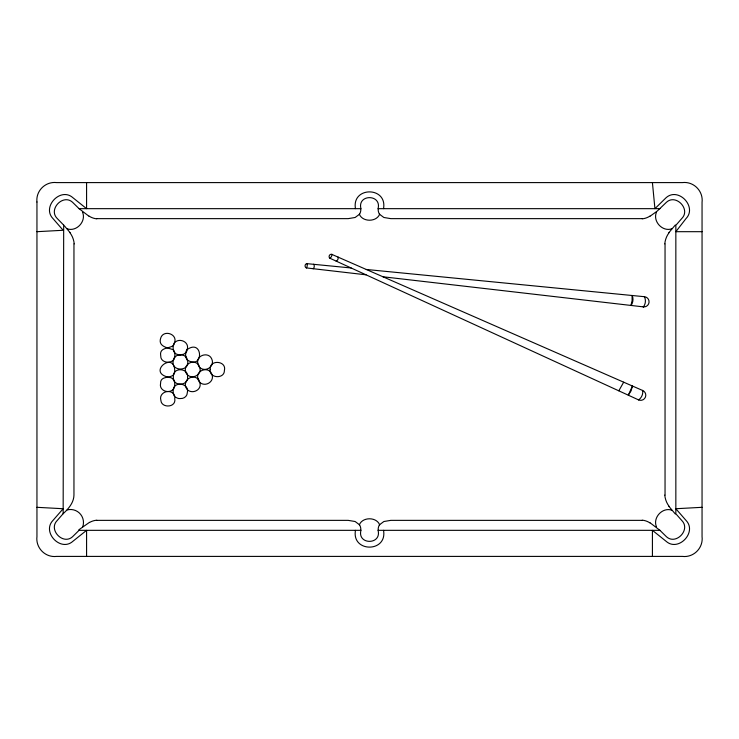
<?xml version="1.0" encoding="UTF-8"?>
<svg xmlns="http://www.w3.org/2000/svg" width="739" height="739" viewBox="0 0 739 739"><rect width="100%" height="100%" fill="white"/><g stroke="black" fill="none" stroke-linecap="round" stroke-linejoin="round"><path stroke-width="1.11" d="M185.738 352.928L185.757 352.817A6.633 6.633 0 0 1 187.078 349.565M185.868 356.761A6.328 6.328 0 0 1 187.309 359.985A6.328 6.328 0 0 1 185.84 356.771C182.856 353.676 177.674 356.124 174.746 352.891A6.374 6.374 0 0 1 173.314 349.769C167.457 347.579 157.102 346.674 161.047 337.141C164.52 329.548 177.868 334.342 174.515 342.813A6.475 6.475 0 0 1 173.369 345.51C169 348.91 159.051 347.108 160.723 355.828C160.363 362.378 169.924 364.235 173.508 359.856A6.475 6.475 0 0 1 174.653 357.159A11.51 11.51 0 0 0 174.727 352.9A6.374 6.374 0 0 0 173.332 349.75A11.51 11.51 0 0 1 173.295 345.575A6.512 6.512 0 0 1 174.506 342.665M174.737 396.64A6.374 6.374 0 0 1 173.36 393.49L173.295 393.379A11.667 11.667 0 0 1 173.314 389.407L173.342 389.167A6.475 6.475 0 0 1 174.487 386.469C179.097 381.333 189.443 385.25 187.3 392.751C187.244 396.27 183.919 398.792 180.538 398.533C176.344 399.411 174.118 393.841 174.884 400.63C174.21 407.91 161.278 407.725 160.89 400.381C158.608 393 168.474 388.714 173.379 393.554A6.374 6.374 0 0 1 174.801 396.667M173.489 359.985C169.508 372.068 191.392 371.994 187.327 359.958M656.454 212.213C652.509 221.257 662.43 232.083 671.779 228.813M630.949 305.438L632.113 300.533L632.085 295.498M359.348 214.199C362.47 222.217 376.53 222.217 379.652 214.199M359.348 524.801C362.47 516.783 376.53 516.783 379.652 524.801M379.606 214.319L383.874 217.488L390.839 218.642L642.274 218.642M359.385 524.699L355.126 521.512L348.161 520.358L96.726 520.358M618.811 390.792L623.679 382.183M668.869 232.656L675.317 225.007M359.394 214.319L355.126 217.488L348.161 218.642L96.726 218.642M379.615 524.699L383.874 521.512L390.839 520.358L642.274 520.358M173.526 360.013A6.512 6.512 0 0 0 174.718 357.094L174.81 357.02M174.533 342.684C179.383 337.4 189.729 341.954 187.189 349.529A6.633 6.633 0 0 1 185.868 352.771M173.323 389.287C168.917 394.136 158.876 390.728 160.557 383.476C160.289 375.467 169.767 378.701 173.554 374.775A6.475 6.475 0 0 0 174.7 372.087C175.706 350.027 146.849 371.699 167.67 377.019M174.681 357.177L176.889 355.533L180.279 354.932M73.955 243.898L73.955 495.102C73.835 502.677 68.45 508.838 63.157 513.679L57.051 520.69C48.192 529.752 63.009 545.336 72.459 536.819L79.055 530.334L360.918 530.334C357.223 545.031 381.777 545.031 378.082 530.334L659.936 530.334L666.541 536.819C675.991 545.336 690.808 529.752 681.949 520.69L675.843 513.771L675.843 225.321L681.949 218.31C690.808 209.248 675.991 193.664 666.541 202.181L657.23 211.086L650.015 216.25M185.822 352.734L183.632 354.258L180.353 354.822M187.124 349.602C203.133 338.185 204.103 370.516 187.401 360.032M78.851 529.789L89.474 522.353M36.95 231.686L63.157 230.272L52.986 218.587C41.532 206.865 60.7 186.699 72.921 197.729L86.583 208.666L86.583 182.598M702.05 507.314L675.843 508.728L686.014 520.413C697.468 532.135 678.3 552.301 666.079 541.271L652.417 530.334L652.417 556.402M63.508 224.915L57.051 218.31C48.192 209.248 63.009 193.664 72.459 202.181L79.064 208.666L360.918 208.666C357.223 193.969 381.777 193.969 378.082 208.666L659.945 208.666M702.05 231.686L675.843 231.686L686.014 218.587C697.468 206.865 678.3 186.699 666.079 197.729L654.93 208.666L652.417 182.598M167.79 377.158L171.374 377.841L173.683 379.818A6.346 6.346 0 0 1 174.413 381.509A11.002 11.002 0 0 1 174.533 386.395A6.512 6.512 0 0 1 173.36 389.314M36.95 507.314L63.157 508.728L52.986 520.413C41.532 532.135 60.7 552.301 72.921 541.271L86.583 530.334L86.583 556.402M351.164 267.98L306.981 263.657A4.72 4.72 0 0 1 306.38 267.943A2.319 2.319 0 0 1 306.971 263.555M366.267 269.467L644.177 296.681A5.136 5.136 0 0 1 649.054 302.288A5.136 5.136 0 0 1 643.189 306.87M306.334 267.915L366.054 274.816M382.959 276.774L643.189 306.851M67.221 228.813C76.57 232.083 86.491 221.257 82.546 212.213M671.779 510.187C662.43 506.917 652.509 517.743 656.454 526.787M331.866 254.401L642.45 390.404A5.136 5.136 0 0 1 645.369 397.259A5.136 5.136 0 0 1 638.376 399.808L329.954 258.253A4.711 4.711 0 0 0 331.922 254.401M650.015 522.75L659.936 530.334M88.994 216.25L79.064 208.666M199.687 367.449C202.615 375.19 190.985 380.289 186.57 373.814C181.739 366.322 191.743 358.276 198.098 364.188A6.328 6.328 0 0 1 199.604 367.403C205.488 372.853 215.465 366.276 211.585 358.646C208.149 351.099 194.874 355.773 198.098 364.188A6.328 6.328 0 0 0 199.576 367.412M199.622 382.248C205.433 387.726 215.4 381.222 211.622 373.62C208.315 365.953 194.837 370.572 198.098 379.061A6.272 6.272 0 0 0 199.585 382.275M675.317 513.993L668.869 506.344M70.131 232.656L63.683 225.007L63.157 513.771M198.098 379.061C191.734 373.204 181.729 381.352 186.671 388.816C191.105 395.069 202.652 390.266 199.687 382.312A6.291 6.291 0 0 0 198.144 379.015M665.045 243.898L665.045 495.102M383.532 208.666C387.513 186.302 351.487 186.302 355.468 208.666M383.532 530.334C387.513 552.698 351.487 552.698 355.468 530.334M185.803 356.771A11.722 11.722 0 0 1 185.757 352.928M338.083 257.006A3.713 3.713 0 0 1 336.171 261.227M96.707 218.836A17.237 17.237 0 0 1 89.077 216.111M360.835 208.666A10.115 10.115 0 0 1 359.477 214.356M379.523 214.356A10.115 10.115 0 0 1 378.165 208.666M649.923 216.111A17.246 17.246 0 0 1 642.293 218.836M642.293 520.164A17.246 17.246 0 0 1 649.923 522.889M378.165 530.334A10.115 10.115 0 0 1 379.523 524.644M359.477 524.644A10.115 10.115 0 0 1 360.835 530.334M69.974 232.776A21.514 21.514 0 0 1 74.205 243.879M632.214 295.443A10.642 10.642 0 0 1 631.06 305.512M642.662 390.377A9.736 9.736 0 0 1 638.514 399.965M644.371 296.579A9.755 9.755 0 0 1 643.364 306.99M67.157 509.919A13.006 13.006 0 0 1 82.731 526.833M664.795 243.879A21.514 21.514 0 0 1 669.026 232.776M669.026 506.224A21.514 21.514 0 0 1 664.795 495.121M329.89 258.327A2.319 2.319 0 0 1 331.894 254.29M313.696 264.202A3.713 3.713 0 0 1 313.17 268.82M89.539 522.464A17.505 17.505 0 0 1 96.717 520.21M36.95 201.996L36.95 536.606C35.537 547.895 45.328 557.816 56.654 556.402L682.346 556.402C693.672 557.816 703.463 547.895 702.05 536.606L702.05 202.394C703.463 191.105 693.672 181.184 682.346 182.598L56.654 182.598C45.522 181.231 35.694 190.819 36.95 201.996M187.54 376.955C188.611 384.114 178.081 386.626 174.386 381.444A6.346 6.346 0 0 1 173.656 379.754A11.002 11.002 0 0 1 173.536 374.858A6.512 6.512 0 0 1 174.718 371.948C178.847 367.505 188.537 369.999 187.54 376.955M210.209 369.361C208.647 378.368 224.573 379.384 224.397 370.47C226.91 360.53 209.137 359.339 210.209 369.361M632.455 386.035L631.051 390.894L628.316 395.153L632.455 386.035"/></g></svg>
